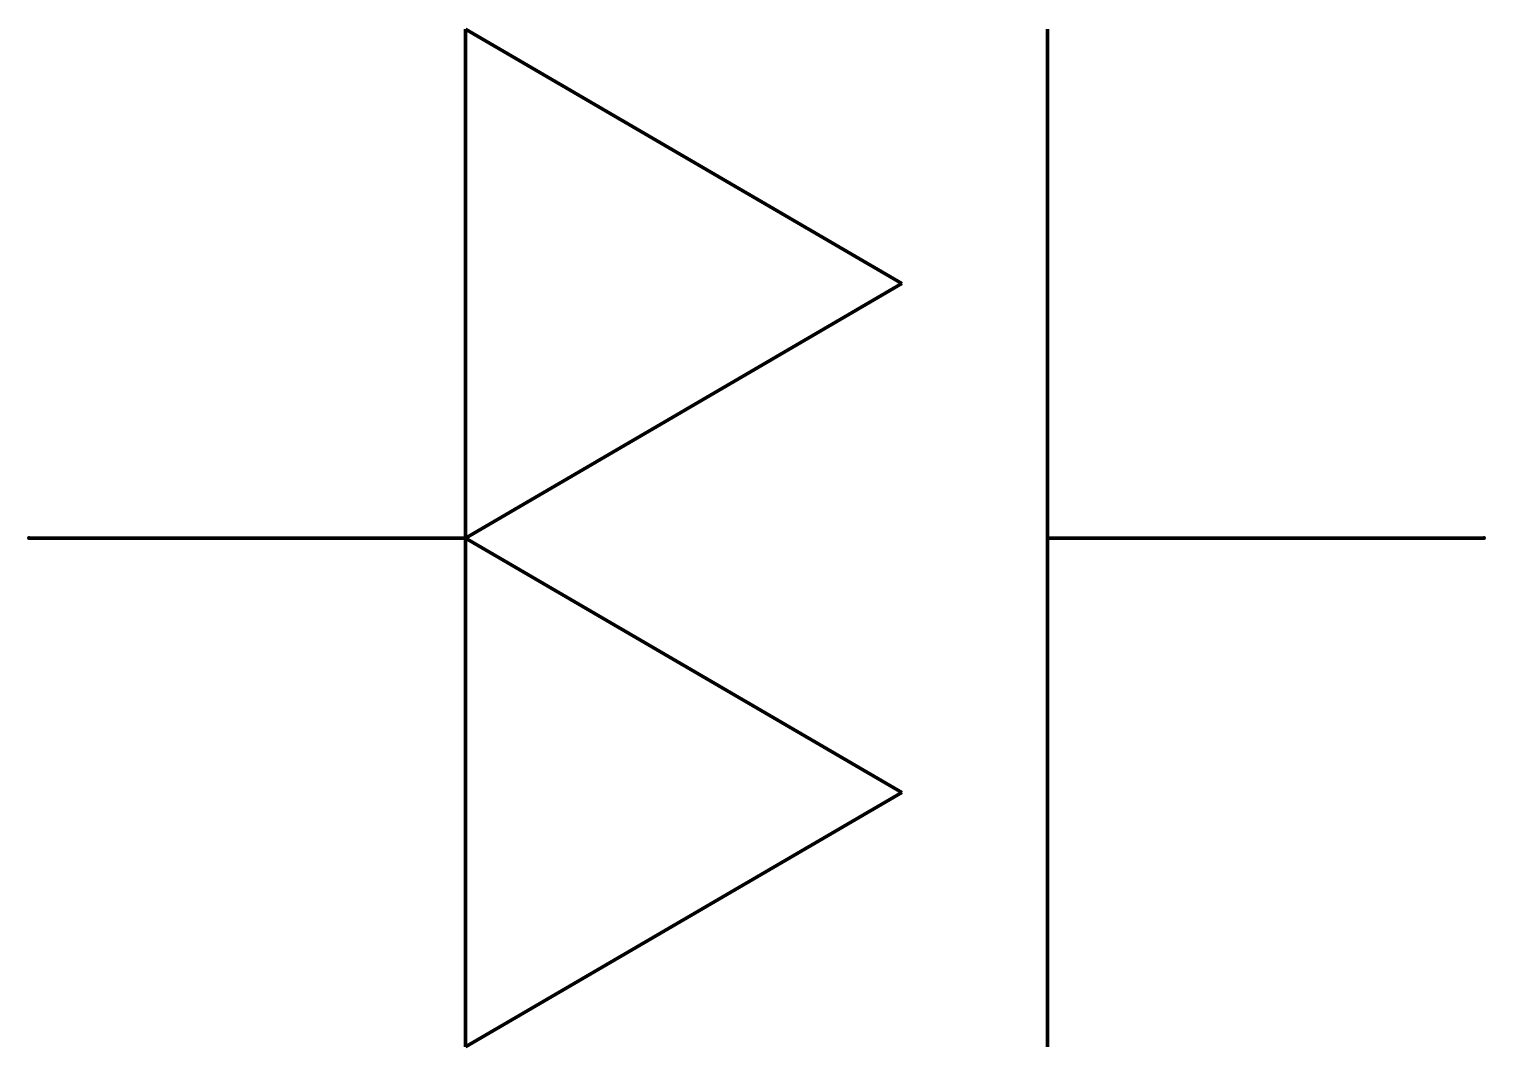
# Model space of a CAD drawing. Header units: millimetres. Extents: x 0 to 10, y -3.5 to 3.5.
import ezdxf

# ---------------------------------------------------------------- set-up
doc = ezdxf.new("R2010")
doc.units = ezdxf.units.MM
doc.layers.get('0').update_dxf_attribs({"linetype": 'CONTINUOUS', "lineweight": 0})

msp = doc.modelspace()

# ---------------------------------------------------------------- linework, layer by layer
at = {"color": 7, "linetype": 'CONTINUOUS', "lineweight": 70}
for p, q in [((3, -3.5), (3, 3.5)), ((6, 1.75), (3, 3.5)), ((7, -3.5), (7, 3.5)), ((3, 0), (6, 1.75)), ((3, 0), (0, 0)), ((6, -1.75), (3, 0)), ((10, 0), (7, 0)), ((3, -3.5), (6, -1.75))]:
    msp.add_line(p, q, dxfattribs=at)
for p in [(0, 0), (10, 0)]:
    msp.add_point(p, dxfattribs=at)

doc.saveas('drawing.dxf')
